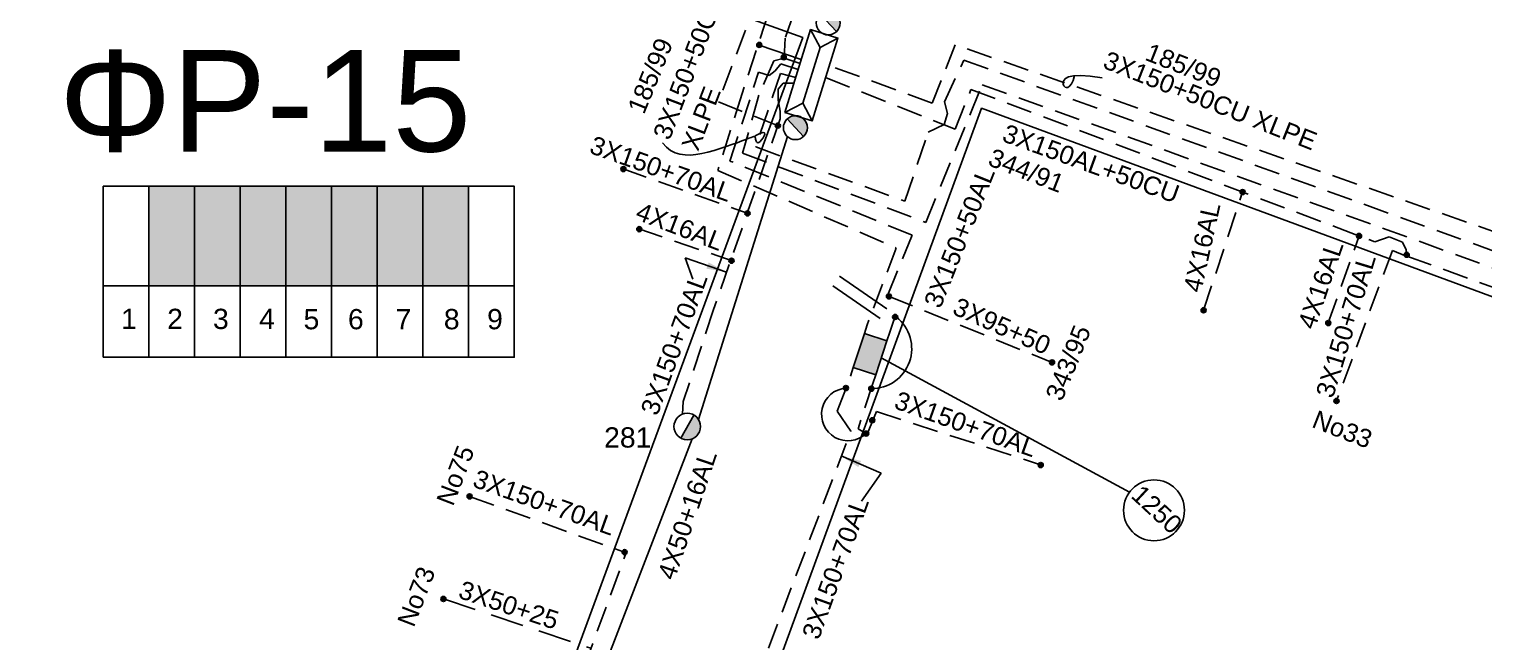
# Model space of a CAD drawing. Header units: millimetres. Extents: x 766 to 1726, y 225 to 629.
# Drawn here: x 1160 to 1231.7, y 442.9 to 473.1 of the extents above; entities that cross this region are included whole.
import ezdxf

# ---------------------------------------------------------------- set-up
doc = ezdxf.new("R2010")
doc.units = ezdxf.units.MM
doc.linetypes.add('DASHED', pattern=[19.05, 12.7, -6.35])
for name, color, linetype in [('Link Box 4 Διευθύνσεων', 7, 'Continuous'), ('Γέφυρες Εναέριου Δικτύου', 7, 'Continuous'), ('Γυμνά εναέρια ΧΤ και ΦΟΠ (3Φ)   3x35+35+16CU', 7, 'Continuous'), ('Γυμνά εναέρια ΧΤ και ΦΟΠ (3Φ)   4x50+16AL', 7, 'Continuous'), ('Επιγραφές - Σχήματα', 7, 'Continuous'), ('Καλώδια ΧΤ   3x150+50AL', 7, 'DASHED'), ('Καλώδια ΧΤ   3x150+70AL', 7, 'DASHED'), ('Καλώδια ΧΤ   3x150AL+50CU', 7, 'DASHED'), ('Καλώδια ΧΤ   3x150AL+50XLPE', 7, 'DASHED'), ('Καλώδια ΧΤ   3x95+50CU', 7, 'DASHED'), ('Στύλος ΦΜ', 7, 'Continuous'), ('Στύλος ΦΜ @ 1', 7, 'Continuous'), ('Συνδέσεις', 7, 'Continuous'), ('Τομή', 7, 'Continuous'), ('Υποσταθμός εναέριος 2 στύλων', 7, 'Continuous'), ('Υποσταθμός πόλεως', 7, 'Continuous'), ('Υπόβαθρο ΔΕΗ', 7, 'Continuous'), ('Υπόγεια καλώδια Δικτύου ΧΤ και Παρ. ΧΤ - 3X150+70 AL', 7, 'DASHED'), ('Υπόγεια καλώδια Δικτύου ΧΤ και Παρ. ΧΤ 3X50AL +25CU  XLPE', 7, 'DASHED'), ('Υπόγεια καλώδια Παροχών ΧΤ   4x16AL', 7, 'DASHED'), ('Υπόγεια καλώδια Παροχών ΧΤ   4x6', 7, 'DASHED')]:
    doc.layers.add(name, color=color, linetype=linetype)
doc.styles.get("Standard").update_dxf_attribs({"font": 'arial.ttf'})
doc.linetypes.add('SYN_LINE', pattern='A,0.5,-0.0001,["/\\/\\/\\/",Standard,S=0.1,R=0,X=0,Y=-0.05],-0.25', length=0.7501)
doc.dimstyles.new('ISO-25', dxfattribs={"dimtxt": 2.5, "dimasz": 2.5, "dimexe": 1.25, "dimexo": 0.625, "dimtad": 1, "dimtxsty": 'Standard', "dimcen": 2.5, "dimadec": 0, "dimazin": 0, "dimtfac": 1, "dimtmove": 0, "dimatfit": 3, "dimfxl": 1, "dimarcsym": 0})

# ---------------------------------------------------------------- blocks, each defined once
blk = doc.blocks.new('ΥΠΑΡΧΩΝ ΤΣΙΜΕΝΤΕΝΙΟΣ ΣΤΥΛΟΣ')
at = {"layer": 'Στύλος ΦΜ'}
blk.add_hatch(color=256, dxfattribs=at).paths.add_polyline_path([(-1.29, -2.28, 0.574793), (2.62, 0, 0.268822), (1.3, 2.27)])
blk.add_line((-1.29, -2.28), (1.3, 2.27), dxfattribs=at)
blk.add_circle((0, 0), 2.62, dxfattribs=at)
at = {"layer": 'Στύλος ΦΜ', "flags": 4}
for tag, p in [('ΑΡΙΘΜΟΣ', (-4.68, 8.05)), ('ΤΥΠΟΣ', (-4.91, 3.03))]:
    blk.add_attdef(tag, p, '', height=4, dxfattribs=at)
blk = doc.blocks.new('ΥΠΟΣΤΑΘΜΟΣ ΕΝΑΕΡΙΟΣ ΕΠΙ 2 ΣΤΥΛΩΝ')
at = {"layer": 'Υποσταθμός εναέριος 2 στύλων', "linetype": 'Continuous'}
for points in [[(-11.97, -2.11, 0.574793), (-8.45, -0.07, 0.268822), (-9.64, 1.98)], [(9.68, -2.15, 0.574793), (13.19, -0.1, 0.268822), (12.01, 1.95)]]:
    blk.add_hatch(color=256, dxfattribs=at).paths.add_polyline_path(points)
for p, q in [((-11.97, -2.11), (-9.64, 1.98)), ((9.68, -2.15), (12.01, 1.95))]:
    blk.add_line(p, q, dxfattribs=at)
for centre in [(-10.81, -0.07), (10.84, -0.1)]:
    blk.add_circle(centre, 2.36, dxfattribs=at)
at = {"layer": 'Υποσταθμός πόλεως', "linetype": 'Continuous', "ltscale": 40}
blk.add_lwpolyline([(-8.57, 2.82), (8.57, 2.82), (8.57, -2.82), (-8.57, -2.82)], close=True, dxfattribs=at)
for points in [[(-5.75, 0), (-8.57, 2.82)], [(-8.57, -2.82), (-5.75, 0)], [(-5.75, 0), (5.75, 0)], [(5.75, 0), (8.57, 2.82)], [(8.57, -2.82), (5.75, 0)]]:
    blk.add_lwpolyline(points, dxfattribs=at)
at = {"layer": 'Υποσταθμός εναέριος 2 στύλων', "ltscale": 40, "flags": 1}
for tag, p in [('ΜΕΤΑΣΧΗΜΑΤΙΣΜΟΣ', (14.09, 2.51)), ('ΙΣΧΥΣ', (14.07, -0.28)), ('ΑΡΙΘΜΟΣ', (14.19, -3))]:
    blk.add_attdef(tag, p, '', height=1.8, dxfattribs=at)
blk = doc.blocks.new('LINK BOX 4 ΑΝΑΧΩΡΗΣΕΩΝ')
at = {"layer": 'Link Box 4 Διευθύνσεων', "ltscale": 40}
blk.add_hatch(color=256, dxfattribs=at).paths.add_polyline_path([(-3.54, 0), (-3.54, -4.67), (3.54, -4.67), (3.54, 0)])
for p, q in [((-3.54, 0), (-5.33, 0)), ((5.33, 0), (3.54, 0)), ((-3.54, -4.67), (-5.33, -4.67)), ((5.33, -4.67), (3.54, -4.67))]:
    blk.add_line(p, q, dxfattribs=at)
blk.add_lwpolyline([(-3.54, -4.67), (-3.54, 0), (3.54, 0), (3.54, -4.67)], close=True, dxfattribs=at)
blk = doc.blocks.new('_ΣΥΝΔΕΣΗ')
at = {"layer": 'Συνδέσεις', "linetype": 'SYN_LINE', "ltscale": 40}
blk.add_hatch(color=256, dxfattribs=at).paths.add_polyline_path([(0.5, -0.01, 1), (-0.5, -0.01, 1)])
at = {"layer": 'Συνδέσεις'}
blk.add_circle((0, -0.01), 0.5, dxfattribs=at)
blk = doc.blocks.new('ΤΟΜΗ')
at = {"layer": 'Τομή', "ltscale": 40}
for p, q in [((-5.68, 0), (5.68, 0)), ((5.68, -2.33), (-5.68, -2.33))]:
    blk.add_line(p, q, dxfattribs=at)

msp = doc.modelspace()

# ---------------------------------------------------------------- hatches: boundary and pattern name
at = {"layer": 'Υπόγεια καλώδια Παροχών ΧΤ   4x6', "linetype": 'DASHED', "ltscale": 0.2}
h = msp.add_hatch(color=6, dxfattribs=at)
h.dxf.hatch_style = 1
h.paths.add_polyline_path([(1168.193, 465.373), (1165.943, 465.373), (1165.943, 460.459), (1168.193, 460.459)])
h = msp.add_hatch(color=5, dxfattribs=at)
h.dxf.hatch_style = 1
h.paths.add_polyline_path([(1170.443, 465.373), (1168.193, 465.373), (1168.193, 460.459), (1170.443, 460.459)])
h = msp.add_hatch(color=2, dxfattribs=at)
h.dxf.hatch_style = 1
h.paths.add_polyline_path([(1172.693, 465.373), (1170.443, 465.373), (1170.443, 460.459), (1172.693, 460.459)])
h = msp.add_hatch(color=27, dxfattribs=at)
h.dxf.hatch_style = 1
h.paths.add_polyline_path([(1172.693, 460.459), (1174.943, 460.459), (1174.943, 465.373), (1172.693, 465.373)])
h = msp.add_hatch(color=1, dxfattribs=at)
h.dxf.hatch_style = 1
h.paths.add_polyline_path([(1177.193, 460.459), (1177.193, 465.373), (1174.943, 465.373), (1174.943, 460.459)])
h = msp.add_hatch(color=173, dxfattribs=at)
h.dxf.hatch_style = 1
h.paths.add_polyline_path([(1179.443, 460.459), (1179.443, 465.373), (1177.193, 465.373), (1177.193, 460.459)])
h = msp.add_hatch(color=62, dxfattribs=at)
h.dxf.hatch_style = 1
h.paths.add_polyline_path([(1181.693, 465.373), (1179.443, 465.373), (1179.443, 460.459), (1181.693, 460.459)])

# ---------------------------------------------------------------- linework, layer by layer
at = {"layer": 'Γέφυρες Εναέριου Δικτύου', "ltscale": 2}
for points in [[(1201.53, 455.391, 0.712987), (1202.772, 458.923, -1.29051)], [(1200.283, 455.423, 1.414309), (1201.28, 453.178, 0.932812)]]:
    msp.add_lwpolyline(points, format="xyb", dxfattribs=at)
at = {"layer": 'Γυμνά εναέρια ΧΤ και ΦΟΠ (3Φ)   3x35+35+16CU', "linetype": 'Continuous', "ltscale": 80}
for points in [[(1163.693, 456.938), (1163.693, 465.373), (1183.943, 465.373), (1183.943, 456.938), (1163.693, 456.938)], [(1165.943, 465.373), (1165.943, 456.938)], [(1168.193, 465.373), (1168.193, 456.938)], [(1170.443, 465.373), (1170.443, 456.938)], [(1172.693, 456.938), (1172.693, 465.373)], [(1174.943, 465.373), (1174.943, 456.938)], [(1177.193, 465.373), (1177.193, 456.938)], [(1179.443, 465.373), (1179.443, 456.938)], [(1181.693, 465.373), (1181.693, 456.938)], [(1163.693, 460.459), (1183.943, 460.459)]]:
    msp.add_lwpolyline(points, dxfattribs=at)
at = {"layer": 'Γυμνά εναέρια ΧΤ και ΦΟΠ (3Φ)   4x50+16AL', "color": 173, "ltscale": 2}
for points in [[(1197.397, 467.828), (1193.02, 453.873)], [(1192.703, 452.914), (1186.568, 436.959)]]:
    msp.add_lwpolyline(points, dxfattribs=at)
at = {"layer": 'Επιγραφές - Σχήματα', "ltscale": 2}
for points in [[(1211.548, 470.836), (1211.472, 470.593), (1211.39, 470.419), (1211.305, 470.308), (1211.221, 470.25), (1211.143, 470.239), (1211.076, 470.266), (1211.023, 470.323), (1210.989, 470.403), (1210.98, 470.498), (1211.01, 470.598), (1211.096, 470.692), (1211.253, 470.771), (1211.497, 470.823), (1211.845, 470.84), (1212.311, 470.81), (1212.913, 470.724)], [(1195.809, 467.861), (1196.046, 467.982), (1196.194, 468.026), (1196.269, 468.01), (1196.285, 467.948), (1196.257, 467.858), (1196.199, 467.755), (1196.126, 467.657), (1196.053, 467.579), (1195.991, 467.534), (1195.942, 467.52), (1195.904, 467.53), (1195.875, 467.559), (1195.855, 467.602), (1195.84, 467.652), (1195.831, 467.702), (1195.824, 467.749), (1195.818, 467.785), (1195.808, 467.811), (1195.788, 467.824), (1195.753, 467.825), (1195.697, 467.812), (1195.615, 467.784), (1195.501, 467.742), (1195.349, 467.684), (1195.156, 467.61), (1194.927, 467.524), (1194.669, 467.43), (1194.389, 467.333), (1194.093, 467.236), (1193.789, 467.144), (1193.484, 467.062), (1193.184, 466.994), (1192.896, 466.943), (1192.62, 466.916), (1192.357, 466.917), (1192.107, 466.951), (1191.87, 467.023), (1191.646, 467.138), (1191.436, 467.301), (1191.238, 467.518)], [(1214.261, 450.295), (1202.027, 456.917)]]:
    msp.add_lwpolyline(points, dxfattribs=at)
msp.add_circle((1215.46, 449.393), 1.5, dxfattribs=at)
at = {"layer": 'Καλώδια ΧΤ   3x150+50AL', "color": 1, "linetype": 'DASHED', "ltscale": 0.1}
msp.add_lwpolyline([(1202.346, 460.024), (1202.346, 460.024), (1202.346, 460.024), (1203.543, 462.966), (1194.57, 466.616), (1195.978, 471.001), (1196.502, 470.832), (1196.796, 471.061), (1197.068, 471.409), (1197.933, 471.139)], dxfattribs=at)
at = {"layer": 'Καλώδια ΧΤ   3x150+50AL', "color": 30, "ltscale": 0.1}
msp.add_lwpolyline([(1173.169, 413.006), (1177.514, 411.171), (1181.773, 421.639), (1182.76, 424.463), (1187.207, 436.88), (1186.056, 438.064), (1189.449, 447.296)], dxfattribs=at)
at = {"layer": 'Καλώδια ΧΤ   3x150+70AL', "color": 5, "linetype": 'DASHED', "ltscale": 0.1}
msp.add_line((1197.248, 471.694), (1198.026, 471.437), dxfattribs=at)
at = {"layer": 'Καλώδια ΧΤ   3x150+70AL', "color": 62, "ltscale": 0.1}
msp.add_lwpolyline([(1154.507, 489.031), (1154.776, 488.539), (1158.309, 487.24), (1159.885, 487.174), (1164.858, 485.198), (1177.682, 480.755), (1186.678, 477.567), (1196.453, 473.876), (1195.172, 469.953), (1193.977, 466.157), (1202.762, 462.329), (1201.33, 458.545)], dxfattribs=at)
at = {"layer": 'Καλώδια ΧΤ   3x150+70AL', "color": 173, "ltscale": 0.1}
for points in [[(1158.598, 488.92), (1196.004, 474.859), (1193.997, 469.535), (1196.912, 468.379)], [(1197.721, 470.46), (1197.721, 470.46), (1197.195, 470.452), (1196.951, 470.169), (1196.951, 469.617), (1197.05, 469.072), (1197.05, 468.707), (1193.764, 459.3), (1192.268, 454.765), (1192.238, 454.137)]]:
    msp.add_lwpolyline(points, dxfattribs=at)
at = {"layer": 'Καλώδια ΧΤ   3x150+70AL', "color": 5, "linetype": 'DASHED', "ltscale": 0.1}
msp.add_lwpolyline([(1201.559, 484.686), (1197.285, 472.685), (1197.248, 471.694), (1196.729, 471.558), (1195.998, 469.86), (1195.186, 467.01), (1204.216, 463.594), (1204.216, 463.594), (1207, 470.382), (1234.453, 460.528)], dxfattribs=at)
at = {"layer": 'Καλώδια ΧΤ   3x150+70AL', "color": 6, "ltscale": 0.1}
msp.add_lwpolyline([(1197.808, 470.738), (1197.052, 470.942), (1195.84, 467.313), (1203.187, 464.637), (1204.335, 468.043), (1205.118, 468.425), (1205.29, 468.959), (1205.137, 469.532), (1206.093, 471.594), (1234.453, 461.364)], dxfattribs=at)
at = {"layer": 'Καλώδια ΧΤ   3x150+70AL', "color": 30, "ltscale": 0.1}
msp.add_lwpolyline([(1196.467, 442.595), (1196.467, 442.595), (1200.529, 453.304), (1199.855, 454.286), (1200.505, 456.011)], dxfattribs=at)
at = {"layer": 'Καλώδια ΧΤ   3x150AL+50XLPE', "color": 62, "ltscale": 2}
msp.add_lwpolyline([(1196.011, 472.327), (1198.084, 471.624)], dxfattribs=at)
at = {"layer": 'Καλώδια ΧΤ   3x150AL+50XLPE', "color": 2, "linetype": 'DASHED', "ltscale": 0.1}
msp.add_lwpolyline([(1234.453, 462.245), (1234.453, 462.359), (1205.671, 472.354), (1204.529, 469.474), (1199.467, 471.328)], dxfattribs=at)
at = {"layer": 'Καλώδια ΧΤ   3x95+50CU', "color": 1, "linetype": 'DASHED', "ltscale": 0.1}
msp.add_lwpolyline([(1202.383, 459.952), (1210.441, 456.686)], dxfattribs=at)
at = {"layer": 'Υπόβαθρο ΔΕΗ'}
for points in [[(1153.808, 488.63), (1198.159, 472.703), (1183.513, 432.904), (1179.671, 422.391), (1132.326, 442.367), (1153.869, 488.686)], [(1234.453, 459.064), (1206.965, 469.218), (1190.507, 424.211), (1188.563, 418.734), (1195.124, 416.057), (1212.732, 408.815), (1233.85, 400.287), (1237.349, 410.82), (1241.594, 424.322), (1250.696, 452.982), (1234.453, 459.067)]]:
    msp.add_lwpolyline(points, dxfattribs=at)
at = {"layer": 'Υπόγεια καλώδια Δικτύου ΧΤ και Παρ. ΧΤ - 3X150+70 AL', "color": 30, "ltscale": 0.1}
msp.add_line((1202.439, 458.183), (1202.715, 458.969), dxfattribs=at)
at = {"layer": 'Υπόγεια καλώδια Δικτύου ΧΤ και Παρ. ΧΤ - 3X150+70 AL', "color": 173, "ltscale": 0.1}
msp.add_lwpolyline([(1189.252, 466.253), (1195.418, 464.048)], dxfattribs=at)
at = {"layer": 'Υπόγεια καλώδια Δικτύου ΧΤ και Παρ. ΧΤ - 3X150+70 AL', "color": 27, "ltscale": 0.1}
msp.add_lwpolyline([(1227.89, 461.923), (1227.206, 462.205), (1224.45, 454.788)], dxfattribs=at)
at = {"layer": 'Υπόγεια καλώδια Δικτύου ΧΤ και Παρ. ΧΤ - 3X150+70 AL', "color": 30, "ltscale": 0.1}
for points in [[(1201.615, 455.65), (1200.888, 453.417), (1201.333, 453.145), (1201.781, 454.269), (1209.867, 451.637)], [(1181.741, 450.082), (1189.449, 447.296)]]:
    msp.add_lwpolyline(points, dxfattribs=at)
at = {"layer": 'Υπόγεια καλώδια Δικτύου ΧΤ και Παρ. ΧΤ 3X50AL +25CU  XLPE', "color": 30, "linetype": 'DASHED', "ltscale": 0.13}
msp.add_lwpolyline([(1180.454, 445.022), (1187.718, 442.588)], dxfattribs=at)
at = {"layer": 'Υπόγεια καλώδια Παροχών ΧΤ   4x16AL', "color": 27, "ltscale": 0.1}
for points in [[(1199.283, 470.739), (1205.659, 468.186), (1206.444, 470.145), (1226.336, 462.635), (1227.042, 462.882), (1227.696, 462.617), (1227.696, 462.617), (1227.89, 462.247), (1227.89, 461.877)], [(1217.901, 459.263), (1219.828, 465.092)], [(1224.043, 458.632), (1225.564, 462.927)], [(1227.913, 461.926), (1236.378, 458.871)]]:
    msp.add_lwpolyline(points, dxfattribs=at)
at = {"layer": 'Υπόγεια καλώδια Παροχών ΧΤ   4x16AL', "color": 173, "ltscale": 0.1}
msp.add_lwpolyline([(1190.032, 463.285), (1194.631, 461.711)], dxfattribs=at)

# ---------------------------------------------------------------- block references
at = {"layer": 'Link Box 4 Διευθύνσεων', "xscale": 0.2500000000000153, "yscale": 0.2500000000000153, "zscale": 0.2500000000000153, "rotation": 251.968034215316}
msp.add_blockref('LINK BOX 4 ΑΝΑΧΩΡΗΣΕΩΝ', (1202.027, 456.917), dxfattribs=at)
at = {"layer": 'Στύλος ΦΜ @ 1', "ltscale": 40}
ref = msp.add_blockref('ΥΠΑΡΧΩΝ ΤΣΙΜΕΝΤΕΝΙΟΣ ΣΤΥΛΟΣ', (1192.467, 453.524), dxfattribs=dict(at, xscale=0.25, yscale=0.25, zscale=0.25))
ref.add_attrib('ΤΥΠΟΣ', '281', (1188.369, 452.487), dxfattribs={"layer": 'Στύλος ΦΜ', "height": 1, "flags": 4})
at = {"layer": 'Συνδέσεις', "xscale": 0.25, "yscale": 0.25, "zscale": 0.25}
for p in [(1196.011, 472.348), (1197.217, 471.736), (1196.928, 468.371), (1189.322, 466.226), (1219.828, 465.092), (1195.434, 464.04), (1190.099, 463.26), (1225.564, 462.927), (1194.647, 461.703), (1227.913, 461.997), (1202.399, 459.944), (1202.709, 458.931), (1217.901, 459.263), (1224.043, 458.632), (1210.441, 456.689), (1200.284, 455.426), (1201.531, 455.394), (1224.45, 454.788), (1201.583, 453.837), (1201.281, 453.181), (1209.883, 451.629), (1181.741, 450.082), (1189.376, 447.33), (1180.454, 445.022)]:
    msp.add_blockref('_ΣΥΝΔΕΣΗ', p, dxfattribs=at)
at = {"layer": 'Τομή', "xscale": 0.2499999999999718, "yscale": 0.2499999999999718, "zscale": 0.2499999999999718, "rotation": 325.4141356611779}
msp.add_blockref('ΤΟΜΗ', (1201.136, 460.132), dxfattribs=at)
at = {"layer": 'Υποσταθμός εναέριος 2 στύλων', "xscale": 0.25, "yscale": 0.25, "zscale": 0.25, "rotation": 72.67583519116646}
msp.add_blockref('ΥΠΟΣΤΑΘΜΟΣ ΕΝΑΕΡΙΟΣ ΕΠΙ 2 ΣΤΥΛΩΝ', (1198.58, 470.849), dxfattribs=at)

# ---------------------------------------------------------------- texts
at = {"ltscale": 30, "char_height": 1, "width": 11.25729, "attachment_point": 1}
for s, insert in [('1', (1164.571, 459.334)), ('2', (1166.842, 459.334)), ('3', (1169.1, 459.334)), ('4', (1171.371, 459.334)), ('5', (1173.562, 459.321)), ('6', (1175.75, 459.321)), ('7', (1178.096, 459.321)), ('8', (1180.473, 459.321)), ('9', (1182.605, 459.321))]:
    msp.add_mtext(s, dxfattribs=dict(at, insert=insert))
at = {"layer": 'Γυμνά εναέρια ΧΤ και ΦΟΠ (3Φ)   4x50+16AL', "color": 7, "insert": (1190.981, 446.185), "char_height": 0.9, "width": 84.18588, "attachment_point": 1, "rotation": 71.37429}
msp.add_mtext('4X50+16AL', dxfattribs=at)
at = {"layer": 'Επιγραφές - Σχήματα', "char_height": 0.9, "width": 8.55915, "attachment_point": 1}
for s, insert, rotation in [('185/99', (1189.498, 469.217), 67.75289), ('185/99', (1215.287, 472.461), 338.64195), ('344/91', (1207.548, 467.272), 338.64195), ('343/95', (1210.085, 455.061), 67.75289), ('No33', (1223.508, 454.354), 338.64195), ('No75', (1180.083, 449.876), 68.95894), ('1250', (1214.886, 450.72), 317.15357), ('No73', (1178.153, 443.902), 68.95894)]:
    msp.add_mtext(s, dxfattribs=dict(at, insert=insert, rotation=rotation))
at = {"layer": 'Επιγραφές - Σχήματα', "insert": (1161.499, 472.088), "char_height": 5, "width": 4.30029, "attachment_point": 1}
msp.add_mtext('ΦΡ-15', dxfattribs=at)
at = {"layer": 'Καλώδια ΧΤ   3x150+50AL', "color": 7, "insert": (1204.097, 459.63), "char_height": 0.9, "width": 84.18588, "attachment_point": 1, "rotation": 68.2195}
msp.add_mtext('3X150+50AL', dxfattribs=at)
at = {"layer": 'Καλώδια ΧΤ   3x150+70AL', "color": 7, "char_height": 0.9, "width": 84.18588, "attachment_point": 1, "rotation": 70.02241}
for insert in [(1190.143, 454.311), (1198.092, 443.264)]:
    msp.add_mtext('3X150+70AL', dxfattribs=dict(at, insert=insert))
at = {"layer": 'Καλώδια ΧΤ   3x150AL+50CU', "color": 7, "insert": (1208.222, 468.464), "char_height": 0.9, "width": 84.18588, "attachment_point": 1, "rotation": 340.16607}
msp.add_mtext('3X150AL+50CU', dxfattribs=at)
at = {"layer": 'Καλώδια ΧΤ   3x150AL+50XLPE', "color": 7, "linetype": 'DASHED', "ltscale": 0.1, "char_height": 0.9, "width": 84.18588, "attachment_point": 1}
for s, insert, rotation in [('3X150+50CU \\PXLPE ', (1190.752, 467.916), 69.10391), ('3X150+50CU XLPE ', (1213.214, 472.072), 338.39171)]:
    msp.add_mtext(s, dxfattribs=dict(at, insert=insert, rotation=rotation))
at = {"layer": 'Καλώδια ΧΤ   3x95+50CU', "color": 7, "linetype": 'DASHED', "ltscale": 0.1, "insert": (1205.835, 459.924), "char_height": 0.9, "width": 84.18588, "attachment_point": 1, "rotation": 336.04891}
msp.add_mtext('3X95+50 ', dxfattribs=at)
at = {"layer": 'Υπόγεια καλώδια Δικτύου ΧΤ και Παρ. ΧΤ - 3X150+70 AL', "color": 7, "char_height": 0.9, "width": 84.18588, "attachment_point": 1}
for insert, rotation in [((1187.886, 467.884), 340.42932), ((1223.411, 455.136), 73.03368), ((1202.898, 455.295), 340.42932), ((1182.136, 451.428), 340.42932)]:
    msp.add_mtext('3X150+70AL', dxfattribs=dict(at, insert=insert, rotation=rotation))
at = {"layer": 'Υπόγεια καλώδια Δικτύου ΧΤ και Παρ. ΧΤ 3X50AL +25CU  XLPE', "color": 7, "linetype": 'DASHED', "ltscale": 0.1, "insert": (1181.414, 445.947), "char_height": 0.9, "width": 84.18588, "attachment_point": 1, "rotation": 341.66877}
msp.add_mtext('3X50+25 ', dxfattribs=at)
at = {"layer": 'Υπόγεια καλώδια Παροχών ΧΤ   4x16AL', "color": 7, "char_height": 0.9, "width": 84.18588, "attachment_point": 1}
for insert, rotation in [((1190.176, 464.61), 339.0686), ((1216.9, 460.28), 77.5791), ((1222.52, 458.547), 71.22946)]:
    msp.add_mtext('4X16AL', dxfattribs=dict(at, insert=insert, rotation=rotation))

# ---------------------------------------------------------------- leaders
at = {"layer": 'Επιγραφές - Σχήματα', "ltscale": 2}
for points in [[(1194.406, 461.137), (1192.37, 461.844), (1192.739, 460.795)], [(1200.041, 452.073), (1202.021, 451.221), (1201.056, 449.851)]]:
    msp.add_leader(points, dimstyle='ISO-25', override={"dimasz": 1, "dimtad": 0}, dxfattribs=at)

doc.saveas('drawing.dxf')
